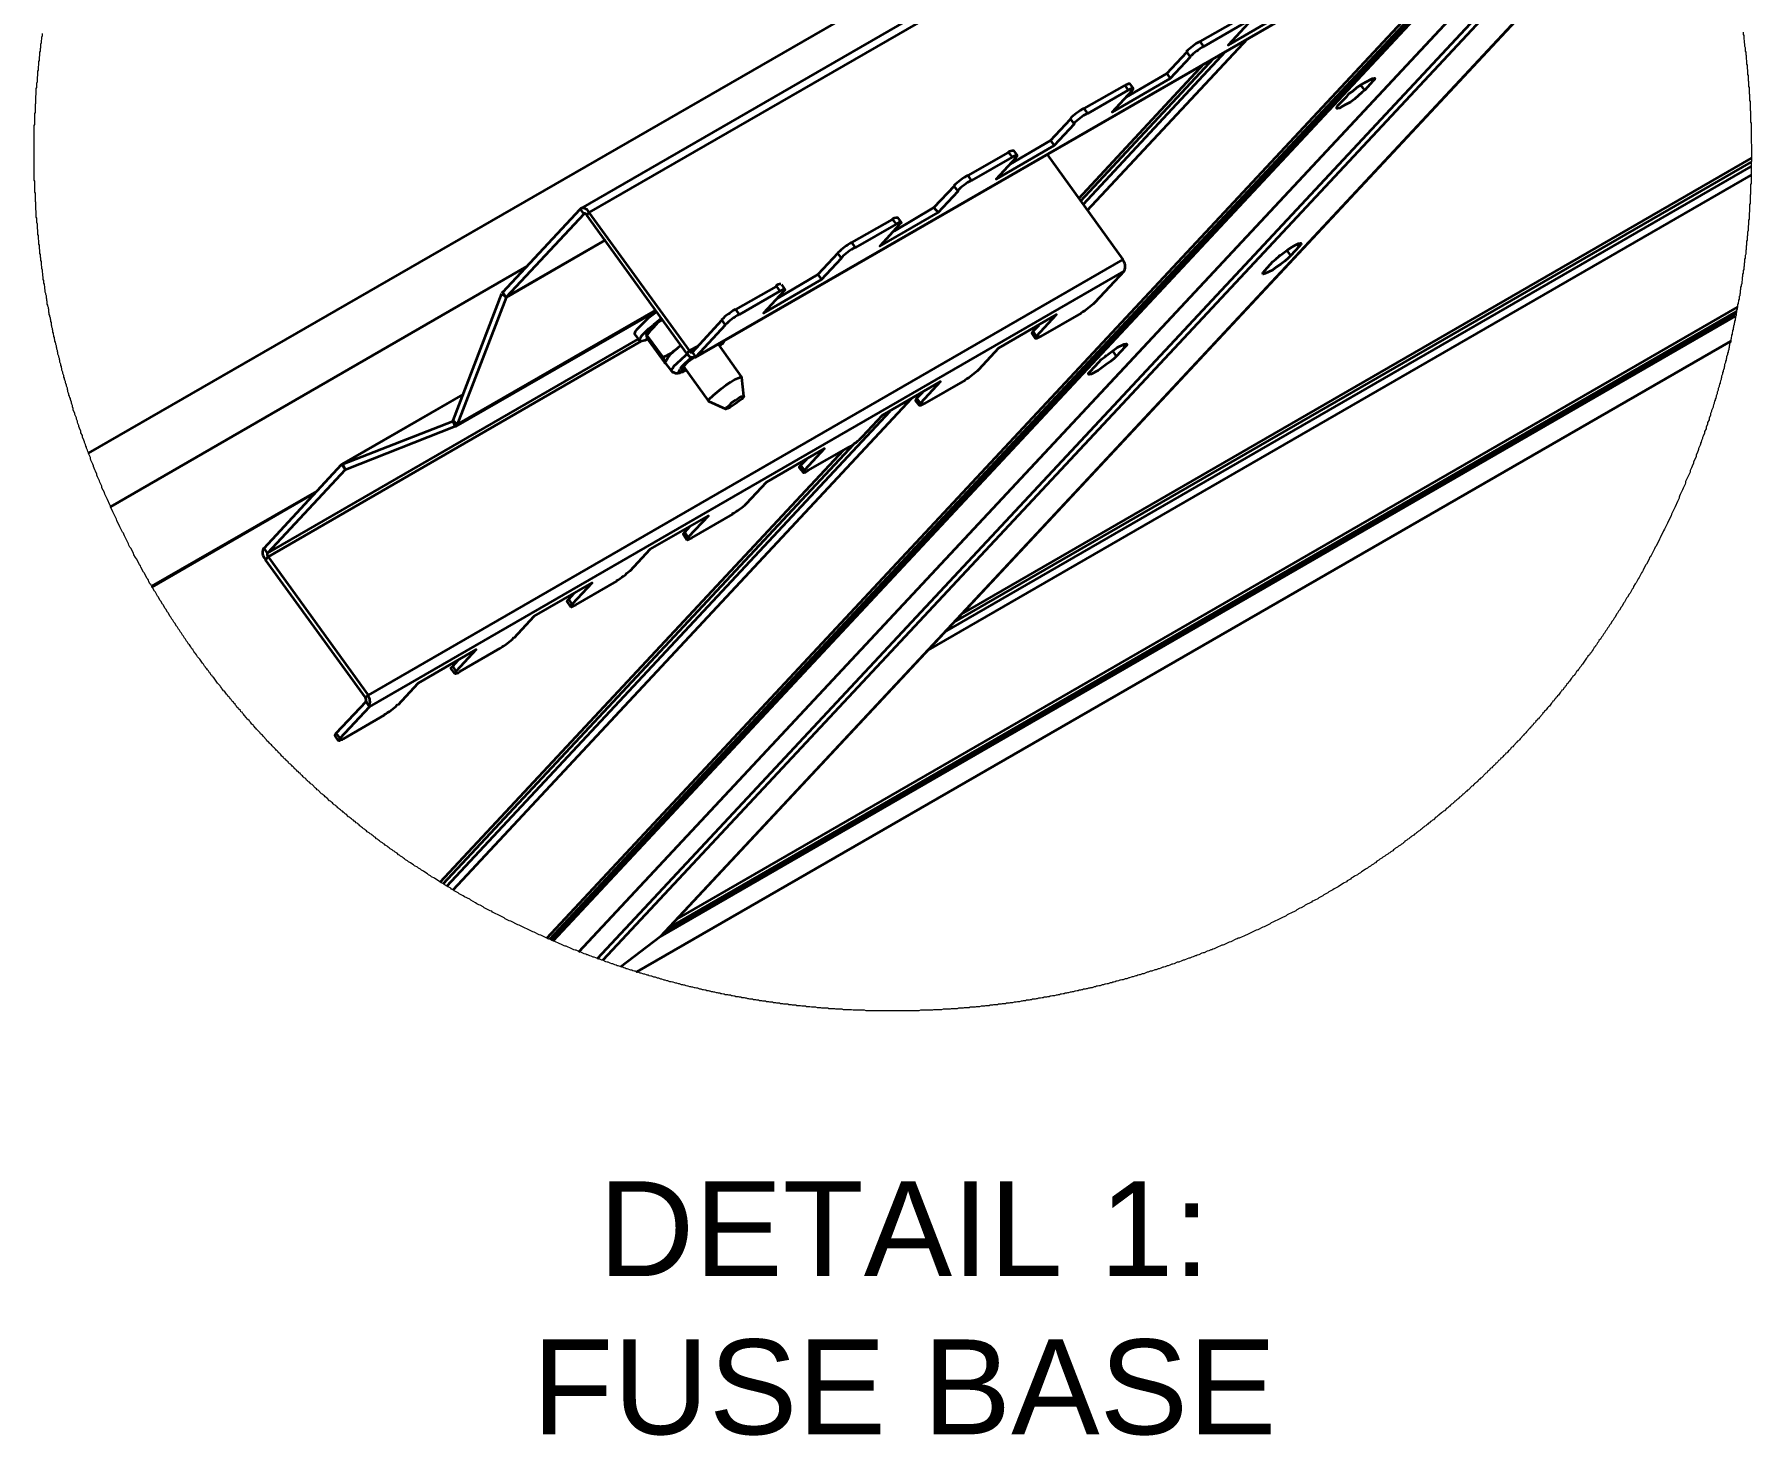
# Model space of a CAD drawing. Header units: feet. Extents: x -327 to 55127, y -2634 to 4121.
# Drawn here: x -273.54 to -255.45, y 39.71 to 54.48 of the extents above; entities that cross this region are included whole.
import ezdxf

# ---------------------------------------------------------------- set-up
doc = ezdxf.new("R2010")
doc.units = ezdxf.units.FT
doc.header["$MEASUREMENT"] = 0
doc.layers.add('PDF_0', color=7, linetype='Continuous')
doc.layers.add('XREF', color=7, linetype='Continuous')
doc.styles.add('NEI-A', font='arial.ttf')

msp = doc.modelspace()

# ---------------------------------------------------------------- linework, layer by layer
at = {"layer": 'PDF_0', "lineweight": 35}
for points in [[(-267.781, 52.646), (-259.832, 57.237), (-259.827, 57.237), (-259.816, 57.242), (-259.806, 57.242), (-259.795, 57.237), (-259.779, 57.231), (-259.769, 57.221), (-259.753, 57.21), (-259.742, 57.194)], [(-266.642, 51.149), (-267.696, 52.603), (-259.742, 57.194), (-258.767, 55.845)], [(-256.1, 56.594), (-266.942, 44.976), (-266.948, 44.971), (-267.364, 44.655)], [(-258.293, 56.03), (-258.293, 56.024), (-258.309, 56.008), (-258.62, 55.671), (-258.63, 55.666), (-266.579, 51.075), (-266.574, 51.085), (-266.61, 51.133), (-266.299, 51.47), (-266.263, 51.418), (-266.574, 51.085), (-258.62, 55.671)], [(-268.144, 44.955), (-258.003, 55.829)], [(-257.798, 55.539), (-267.807, 44.813)], [(-260.744, 54.617), (-260.765, 54.617), (-260.776, 54.606), (-260.797, 54.601), (-261.224, 54.353), (-261.26, 54.406), (-260.834, 54.649), (-260.797, 54.601)], [(-262.494, 52.688), (-260.992, 54.306)], [(-261.614, 54.069), (-261.403, 54.295), (-261.366, 54.243), (-261.577, 54.016), (-262.188, 53.663), (-261.977, 53.89), (-261.972, 53.9), (-261.967, 53.905), (-261.967, 53.916), (-261.977, 53.911), (-261.988, 53.911), (-262.004, 53.9), (-262.019, 53.895), (-262.446, 53.647), (-262.483, 53.7), (-262.056, 53.942), (-262.019, 53.895)], [(-262.541, 52.751), (-261.218, 54.174)], [(-262.056, 53.942), (-262.041, 53.953), (-262.025, 53.958), (-262.014, 53.963), (-262.004, 53.963), (-261.967, 53.911)], [(-262.041, 53.821), (-261.614, 54.069), (-261.577, 54.016)], [(-262.836, 53.362), (-262.626, 53.589), (-262.589, 53.536), (-262.8, 53.31), (-263.411, 52.957), (-263.2, 53.183), (-263.195, 53.194), (-263.19, 53.199), (-263.19, 53.21), (-263.2, 53.204), (-263.211, 53.204), (-263.227, 53.194), (-263.242, 53.189), (-263.669, 52.941), (-263.706, 52.993), (-263.279, 53.236), (-263.242, 53.189)], [(-262.873, 53.215), (-262.077, 52.108), (-270.026, 47.517), (-270.052, 47.491), (-271.107, 48.945), (-271.08, 48.977), (-270.026, 47.517)], [(-263.263, 53.115), (-262.836, 53.362), (-262.8, 53.31)], [(-263.954, 48.181), (-255.457, 53.088)], [(-263.775, 48.371), (-255.452, 53.178)], [(-266.668, 51.117), (-267.723, 52.577), (-267.696, 52.603), (-267.717, 52.635), (-267.733, 52.64), (-267.744, 52.651), (-267.781, 52.651), (-267.791, 52.64), (-267.754, 52.588), (-268.571, 51.713), (-268.608, 51.765), (-267.791, 52.64)], [(-264.486, 52.408), (-264.065, 52.656), (-264.022, 52.603)], [(-267.723, 52.577), (-267.723, 52.582), (-267.728, 52.588), (-267.733, 52.588), (-267.738, 52.593), (-267.749, 52.593), (-267.754, 52.588)], [(-264.412, 52.498), (-264.418, 52.503), (-264.423, 52.498), (-264.434, 52.498), (-264.449, 52.487), (-264.465, 52.482), (-264.892, 52.234), (-264.929, 52.287), (-264.502, 52.53), (-264.465, 52.482)], [(-265.672, 51.844), (-265.635, 51.792), (-265.635, 51.786), (-265.651, 51.771), (-265.862, 51.544), (-265.251, 51.897), (-265.04, 52.124), (-265.077, 52.177), (-265.287, 51.95)], [(-260.417, 52.155), (-260.433, 52.145)], [(-265.709, 51.702), (-265.287, 51.95), (-265.251, 51.897)], [(-265.635, 51.792), (-265.641, 51.797), (-265.646, 51.792), (-265.656, 51.792), (-265.672, 51.781), (-265.688, 51.776), (-266.115, 51.528), (-266.152, 51.581), (-265.725, 51.823), (-265.688, 51.776)], [(-267.164, 51.254), (-267.217, 51.323), (-267.217, 51.328), (-267.211, 51.349), (-267.19, 51.375), (-267.069, 51.497), (-266.985, 51.56)], [(-266.774, 45.156), (-255.6, 51.607)], [(-267.08, 51.27), (-267.111, 51.254), (-267.143, 51.249), (-267.159, 51.249), (-267.169, 51.259), (-267.159, 51.28), (-267.143, 51.307), (-267.069, 51.381), (-267.016, 51.423), (-266.958, 51.475), (-266.937, 51.491)], [(-266.927, 51.475), (-266.969, 51.449), (-266.937, 51.475), (-266.927, 51.481)], [(-266.942, 44.976), (-266.948, 44.971), (-255.621, 51.512)], [(-262.984, 51.302), (-263.021, 51.354), (-262.958, 51.418)], [(-266.726, 51.201), (-266.737, 51.196), (-266.769, 51.17), (-266.732, 51.207)], [(-266.257, 50.532), (-266.257, 50.537), (-266.247, 50.553), (-266.22, 50.574), (-266.194, 50.601), (-266.157, 50.627), (-266.126, 50.648), (-266.094, 50.664), (-266.078, 50.669), (-266.068, 50.669), (-266.089, 50.864), (-266.089, 50.869), (-266.336, 51.217)], [(-266.31, 51.233), (-266.315, 51.222), (-266.331, 51.201)], [(-266.273, 51.254), (-266.294, 51.222), (-266.31, 51.207), (-266.326, 51.196)], [(-266.674, 50.943), (-266.695, 50.933), (-266.711, 50.922), (-266.732, 50.917), (-266.742, 50.911), (-266.753, 50.911), (-266.763, 50.906), (-266.784, 50.906), (-266.805, 50.917), (-266.816, 50.917), (-266.821, 50.922), (-266.821, 50.927), (-266.827, 50.933), (-266.895, 51.022), (-266.895, 51.027), (-266.895, 51.017), (-266.89, 51.017)], [(-266.679, 50.948), (-266.705, 50.943), (-266.721, 50.943), (-266.721, 50.954), (-266.711, 50.975), (-266.653, 51.033), (-266.605, 51.07), (-266.6, 51.075)], [(-266.579, 51.075), (-266.616, 51.075), (-266.632, 51.08), (-266.668, 51.117), (-266.642, 51.149), (-266.632, 51.138), (-266.632, 51.133), (-266.61, 51.133)], [(-262.251, 51.096), (-262.267, 51.085)], [(-266.436, 50.616), (-266.7, 50.98)], [(-266.068, 50.669), (-266.073, 50.658), (-266.089, 50.637), (-266.12, 50.616), (-266.152, 50.59), (-266.215, 50.548), (-266.241, 50.537), (-266.257, 50.532), (-266.436, 50.611), (-266.442, 50.616), (-266.436, 50.632), (-266.389, 50.68), (-266.347, 50.716), (-266.305, 50.748), (-266.257, 50.785), (-266.21, 50.817), (-266.168, 50.843), (-266.131, 50.859), (-266.104, 50.869), (-266.089, 50.869)], [(-264.207, 50.595), (-264.244, 50.648), (-264.181, 50.711)], [(-269.198, 45.504), (-264.528, 50.511)], [(-269.267, 45.546), (-265.019, 50.1)], [(-265.43, 49.889), (-265.467, 49.942), (-265.403, 50.005)], [(-270.579, 49.652), (-272.303, 48.656)], [(-267.264, 48.829), (-267.053, 49.056), (-266.442, 49.409), (-266.653, 49.183), (-266.663, 49.172), (-266.668, 49.162), (-266.663, 49.156), (-266.658, 49.156), (-266.647, 49.162), (-266.632, 49.167), (-266.616, 49.177), (-266.183, 49.425)], [(-266.668, 49.156), (-266.705, 49.209), (-266.705, 49.214), (-266.7, 49.225), (-266.689, 49.235)], [(-266.653, 49.183), (-266.689, 49.235), (-266.632, 49.299)], [(-268.487, 48.123), (-268.276, 48.35), (-267.665, 48.703), (-267.875, 48.476), (-267.886, 48.466), (-267.891, 48.455), (-267.886, 48.45), (-267.881, 48.45), (-267.87, 48.455), (-267.854, 48.461), (-267.839, 48.471), (-267.406, 48.719)], [(-267.891, 48.45), (-267.928, 48.503), (-267.928, 48.508), (-267.923, 48.519), (-267.912, 48.529)], [(-267.875, 48.476), (-267.912, 48.529), (-267.854, 48.592)], [(-269.71, 47.417), (-269.499, 47.644), (-268.887, 47.997), (-269.098, 47.77), (-269.114, 47.754), (-269.114, 47.749), (-269.109, 47.744), (-269.104, 47.744), (-269.093, 47.749), (-269.077, 47.754), (-269.061, 47.765), (-268.634, 48.013)], [(-269.114, 47.744), (-269.151, 47.796), (-269.151, 47.802), (-269.146, 47.812), (-269.135, 47.823)], [(-269.098, 47.77), (-269.135, 47.823), (-269.077, 47.886)], [(-269.857, 47.306), (-270.284, 47.058), (-270.3, 47.048), (-270.316, 47.043), (-270.326, 47.037), (-270.332, 47.037), (-270.337, 47.043), (-270.337, 47.048), (-270.321, 47.064), (-270.01, 47.396)], [(-270.337, 47.037), (-270.374, 47.09), (-270.374, 47.095), (-270.363, 47.116)]]:
    msp.add_lwpolyline(points, dxfattribs=at)
at = {"layer": 'PDF_0', "color": 8, "lineweight": 35, "true_color": 0x7f7f7f}
for points in [[(-256.243, 56.926), (-267.612, 44.739)], [(-256.216, 56.873), (-267.554, 44.723)], [(-256.1, 56.599), (-266.948, 44.971)], [(-268.113, 44.945), (-257.987, 55.798)], [(-268.102, 44.94), (-257.977, 55.787)], [(-268.076, 44.929), (-257.961, 55.766)], [(-267.807, 44.813), (-257.798, 55.539)], [(-272.972, 50.068), (-264.565, 54.917)], [(-262.452, 52.625), (-260.76, 54.438)], [(-262.52, 52.725), (-261.118, 54.232)], [(-259.526, 53.895), (-259.569, 53.948)], [(-259.442, 53.99), (-259.458, 54.011)], [(-263.854, 48.287), (-255.457, 53.136)], [(-264.128, 47.991), (-255.457, 52.999)], [(-267.754, 52.588), (-267.749, 52.593)], [(-268.571, 51.713), (-267.528, 52.314), (-268.571, 51.707)], [(-260.306, 52.15), (-260.349, 52.208)], [(-260.217, 52.245), (-260.238, 52.271)], [(-272.74, 49.504), (-268.35, 52.039)], [(-269.088, 50.369), (-266.995, 51.576)], [(-266.858, 45.066), (-255.61, 51.56)], [(-266.885, 45.034), (-255.615, 51.544)], [(-271.085, 49.014), (-267.18, 51.27)], [(-271.08, 48.977), (-267.148, 51.249)], [(-266.642, 51.149), (-266.547, 51.201)], [(-262.056, 51.186), (-262.072, 51.212)], [(-266.827, 50.933), (-266.832, 50.938), (-266.821, 50.959), (-266.805, 50.985), (-266.769, 51.017), (-266.726, 51.059), (-266.679, 51.101), (-266.663, 51.112)], [(-262.141, 51.091), (-262.183, 51.149)], [(-266.674, 50.943), (-266.689, 50.938), (-266.721, 50.922), (-266.742, 50.917), (-266.753, 50.922), (-266.747, 50.938), (-266.737, 50.954)], [(-270.295, 49.952), (-269.025, 50.685)], [(-269.13, 45.467), (-264.297, 50.648)], [(-269.235, 45.53), (-264.908, 50.163)], [(-270.268, 49.894), (-270.263, 49.894)], [(-272.303, 48.666), (-270.564, 49.668)]]:
    msp.add_lwpolyline(points, dxfattribs=at)
at = {"layer": 'PDF_0', "lineweight": 35}
for points in [[(-260.835, 54.655, -0.19565), (-260.781, 54.67), (-260.744, 54.617), (-260.744, 54.612), (-260.749, 54.606), (-260.754, 54.596), (-260.965, 54.369), (-260.354, 54.722), (-260.143, 54.949), (-260.18, 55.002), (-260.391, 54.775)], [(-263.281, 53.242, -0.195178), (-263.227, 53.257), (-263.19, 53.204)], [(-264.506, 52.532, -0.198215), (-264.449, 52.551), (-264.412, 52.498), (-264.412, 52.493), (-264.428, 52.477), (-264.634, 52.25), (-264.022, 52.603), (-263.812, 52.83), (-263.854, 52.883), (-264.065, 52.656)], [(-270.321, 47.064), (-270.363, 47.116), (-270.047, 47.449), (-270.01, 47.396), (-262.062, 51.987), (-262.372, 51.656, -0.062254), (-262.515, 51.544), (-262.942, 51.296), (-262.984, 51.275), (-262.995, 51.275), (-263.032, 51.328), (-263.032, 51.333), (-263.021, 51.354)], [(-266.99, 51.565), (-269.104, 50.348, 0.216566), (-269.09, 50.371)], [(-266.895, 51.017), (-266.9, 51.017), (-266.9, 51.022), (-267.069, 51.254), (-267.085, 51.275), (-267.09, 51.307), (-267.09, 51.312), (-267.095, 51.312), (-267.095, 51.317, -0.077646), (-266.969, 51.449), (-267, 51.418), (-267.016, 51.396), (-267.048, 51.365), (-267.064, 51.344), (-267.09, 51.307), (-266.921, 51.08), (-266.879, 51.096), (-266.863, 51.107), (-266.821, 51.128), (-266.805, 51.143), (-266.769, 51.17, 0.145496), (-266.895, 51.027), (-266.906, 51.054), (-266.921, 51.08)], [(-262.995, 51.275), (-262.995, 51.28), (-262.984, 51.302), (-262.773, 51.528), (-263.385, 51.175), (-263.595, 50.948, -0.062351), (-263.738, 50.838), (-264.165, 50.59), (-264.207, 50.569), (-264.217, 50.569), (-264.26, 50.622), (-264.254, 50.627), (-264.254, 50.637), (-264.244, 50.648)], [(-270.307, 49.947, -0.109391), (-270.3, 49.952), (-269.025, 50.685)], [(-265.44, 49.863), (-265.435, 49.863), (-265.419, 49.868), (-265.409, 49.873), (-265.393, 49.884), (-264.961, 50.131, 0.062567), (-264.818, 50.242), (-264.607, 50.469), (-263.996, 50.822), (-264.207, 50.595), (-264.217, 50.574), (-264.217, 50.569)], [(-266.19, 49.428, 0.062206), (-266.041, 49.536), (-265.83, 49.762), (-265.219, 50.116), (-265.43, 49.889), (-265.44, 49.878), (-265.44, 49.868), (-265.446, 49.868), (-265.44, 49.863), (-265.482, 49.915), (-265.482, 49.921), (-265.477, 49.931), (-265.467, 49.942)]]:
    msp.add_lwpolyline(points, format="xyb", dxfattribs=at)
at = {"layer": 'PDF_0', "lineweight": 18}
msp.add_lwpolyline([(-255.542, 54.506), (-255.542, 54.48), (-255.536, 54.469), (-255.536, 54.432), (-255.531, 54.417), (-255.531, 54.396), (-255.526, 54.38), (-255.526, 54.359), (-255.52, 54.343), (-255.52, 54.306), (-255.515, 54.295), (-255.515, 54.269), (-255.51, 54.259), (-255.51, 54.222), (-255.505, 54.206), (-255.505, 54.169), (-255.499, 54.158), (-255.499, 54.121), (-255.494, 54.106), (-255.494, 54.058), (-255.489, 54.048), (-255.489, 53.995), (-255.484, 53.984), (-255.484, 53.932), (-255.478, 53.921), (-255.478, 53.858), (-255.473, 53.847), (-255.473, 53.784), (-255.468, 53.774), (-255.468, 53.684), (-255.463, 53.673), (-255.463, 53.557), (-255.457, 53.547), (-255.457, 53.336), (-255.452, 53.32), (-255.452, 53.146), (-255.457, 53.136), (-255.457, 52.909), (-255.463, 52.899), (-255.463, 52.798), (-255.468, 52.788), (-255.468, 52.698), (-255.473, 52.688), (-255.473, 52.614), (-255.478, 52.598), (-255.478, 52.535), (-255.484, 52.524), (-255.484, 52.477), (-255.489, 52.461), (-255.489, 52.414), (-255.494, 52.398), (-255.494, 52.361), (-255.499, 52.35), (-255.499, 52.314), (-255.505, 52.303), (-255.505, 52.261), (-255.51, 52.25), (-255.51, 52.213), (-255.515, 52.203), (-255.515, 52.166), (-255.52, 52.15), (-255.52, 52.124), (-255.526, 52.113), (-255.526, 52.076), (-255.531, 52.066), (-255.531, 52.039), (-255.536, 52.029), (-255.536, 52.003), (-255.542, 51.992), (-255.542, 51.966), (-255.547, 51.955), (-255.547, 51.929), (-255.552, 51.918), (-255.552, 51.892), (-255.557, 51.876), (-255.557, 51.855), (-255.563, 51.839), (-255.563, 51.829), (-255.568, 51.818), (-255.568, 51.792), (-255.573, 51.781), (-255.573, 51.755), (-255.578, 51.744), (-255.578, 51.728), (-255.584, 51.718), (-255.584, 51.692), (-255.589, 51.681), (-255.589, 51.671), (-255.594, 51.655), (-255.594, 51.644), (-255.6, 51.634), (-255.6, 51.607), (-255.605, 51.597), (-255.605, 51.586), (-255.61, 51.576), (-255.61, 51.555), (-255.615, 51.544), (-255.615, 51.523), (-255.621, 51.512), (-255.621, 51.497), (-255.626, 51.481), (-255.626, 51.47), (-255.631, 51.46), (-255.631, 51.444), (-255.636, 51.433), (-255.636, 51.423), (-255.642, 51.407), (-255.642, 51.396), (-255.647, 51.386), (-255.647, 51.37), (-255.652, 51.36), (-255.652, 51.349), (-255.658, 51.338), (-255.658, 51.323), (-255.663, 51.312), (-255.663, 51.302), (-255.668, 51.286), (-255.668, 51.275), (-255.673, 51.265), (-255.673, 51.244), (-255.679, 51.233), (-255.684, 51.217), (-255.684, 51.207), (-255.689, 51.196), (-255.689, 51.18), (-255.694, 51.17), (-255.694, 51.159), (-255.7, 51.143), (-255.7, 51.133), (-255.705, 51.122), (-255.705, 51.107), (-255.716, 51.085), (-255.716, 51.07), (-255.721, 51.059), (-255.721, 51.049), (-255.726, 51.038), (-255.726, 51.022), (-255.737, 51.001), (-255.737, 50.985), (-255.742, 50.975), (-255.742, 50.964), (-255.747, 50.948), (-255.752, 50.938), (-255.752, 50.927), (-255.758, 50.917), (-255.758, 50.901), (-255.768, 50.88), (-255.768, 50.864), (-255.773, 50.854), (-255.773, 50.843), (-255.779, 50.832), (-255.784, 50.817), (-255.784, 50.806), (-255.789, 50.796), (-255.795, 50.78), (-255.795, 50.769), (-255.805, 50.748), (-255.805, 50.732), (-255.816, 50.711), (-255.816, 50.695), (-255.826, 50.674), (-255.826, 50.664), (-255.831, 50.648), (-255.837, 50.637), (-255.837, 50.627), (-255.842, 50.616), (-255.847, 50.601), (-255.847, 50.59), (-255.853, 50.579), (-255.858, 50.564), (-255.858, 50.553), (-255.868, 50.532), (-255.874, 50.516), (-255.874, 50.506), (-255.884, 50.485), (-255.884, 50.469), (-255.9, 50.437), (-255.9, 50.421), (-255.916, 50.39), (-255.916, 50.374), (-255.932, 50.342), (-255.932, 50.326), (-255.947, 50.295), (-255.947, 50.279), (-255.963, 50.247), (-255.969, 50.232), (-255.969, 50.221), (-255.979, 50.2), (-255.984, 50.184), (-255.99, 50.174), (-255.99, 50.163), (-255.995, 50.152), (-256, 50.137), (-256.011, 50.116), (-256.011, 50.105), (-256.016, 50.095), (-256.021, 50.079), (-256.037, 50.047), (-256.037, 50.031), (-256.058, 49.989), (-256.063, 49.973), (-256.063, 49.963), (-256.079, 49.931), (-256.084, 49.915), (-256.1, 49.884), (-256.1, 49.868), (-256.121, 49.826), (-256.127, 49.81), (-256.148, 49.768), (-256.148, 49.757), (-256.153, 49.741), (-256.174, 49.699), (-256.179, 49.683), (-256.206, 49.631), (-256.211, 49.615), (-256.216, 49.604), (-256.216, 49.594), (-256.227, 49.573), (-256.232, 49.557), (-256.258, 49.504), (-256.264, 49.488), (-256.295, 49.425), (-256.301, 49.409), (-256.332, 49.346), (-256.337, 49.33), (-256.369, 49.267), (-256.38, 49.251), (-256.417, 49.177), (-256.422, 49.162), (-256.459, 49.088), (-256.469, 49.077), (-256.475, 49.061), (-256.511, 48.988), (-256.522, 48.977), (-256.527, 48.967), (-256.532, 48.951), (-256.559, 48.898), (-256.569, 48.887), (-256.596, 48.835), (-256.601, 48.819), (-256.612, 48.808), (-256.638, 48.756), (-256.648, 48.745), (-256.67, 48.703), (-256.68, 48.692), (-256.696, 48.661), (-256.701, 48.645), (-256.712, 48.634), (-256.733, 48.592), (-256.743, 48.582), (-256.759, 48.55), (-256.77, 48.54), (-256.791, 48.497), (-256.801, 48.487), (-256.817, 48.455), (-256.828, 48.445), (-256.843, 48.413), (-256.854, 48.403), (-256.865, 48.381), (-256.875, 48.371), (-256.891, 48.339), (-256.901, 48.329), (-256.912, 48.308), (-256.923, 48.297), (-256.938, 48.266), (-256.949, 48.255), (-256.959, 48.234), (-256.97, 48.223), (-256.981, 48.202), (-256.991, 48.192), (-257.002, 48.171), (-257.012, 48.16), (-257.023, 48.139), (-257.033, 48.128), (-257.044, 48.107), (-257.06, 48.092), (-257.065, 48.081), (-257.075, 48.07), (-257.086, 48.049), (-257.096, 48.039), (-257.102, 48.028), (-257.112, 48.018), (-257.123, 47.997), (-257.133, 47.986), (-257.144, 47.965), (-257.154, 47.955), (-257.16, 47.944), (-257.176, 47.928), (-257.181, 47.918), (-257.191, 47.907), (-257.197, 47.897), (-257.207, 47.886), (-257.218, 47.865), (-257.228, 47.854), (-257.234, 47.844), (-257.244, 47.833), (-257.249, 47.823), (-257.265, 47.807), (-257.27, 47.796), (-257.281, 47.786), (-257.286, 47.775), (-257.297, 47.765), (-257.307, 47.744), (-257.318, 47.733), (-257.323, 47.723), (-257.334, 47.717), (-257.339, 47.707), (-257.349, 47.696), (-257.355, 47.686), (-257.365, 47.675), (-257.371, 47.665), (-257.381, 47.654), (-257.386, 47.644), (-257.402, 47.628), (-257.407, 47.617), (-257.418, 47.607), (-257.423, 47.596), (-257.434, 47.586), (-257.439, 47.575), (-257.45, 47.57), (-257.455, 47.559), (-257.465, 47.549), (-257.471, 47.538), (-257.481, 47.528), (-257.487, 47.517), (-257.497, 47.512), (-257.502, 47.501), (-257.513, 47.491), (-257.518, 47.48), (-257.529, 47.47), (-257.534, 47.459), (-257.545, 47.454), (-257.55, 47.443), (-257.56, 47.433), (-257.566, 47.422), (-257.576, 47.412), (-257.581, 47.401), (-257.592, 47.396), (-257.602, 47.385), (-257.608, 47.375), (-257.618, 47.364), (-257.624, 47.354), (-257.634, 47.348), (-257.639, 47.338), (-257.65, 47.327), (-257.655, 47.317), (-257.692, 47.28), (-257.697, 47.269), (-257.708, 47.264), (-257.713, 47.254), (-257.724, 47.243), (-257.729, 47.232), (-257.74, 47.222), (-257.75, 47.217), (-257.755, 47.206), (-257.766, 47.196), (-257.771, 47.185), (-257.782, 47.18), (-257.787, 47.169), (-257.824, 47.132), (-257.829, 47.122), (-257.84, 47.111), (-257.85, 47.106), (-257.855, 47.095), (-257.892, 47.058), (-257.898, 47.048), (-257.908, 47.037), (-257.919, 47.032), (-257.924, 47.022), (-257.961, 46.985), (-257.966, 46.974), (-257.977, 46.969), (-257.987, 46.958), (-257.993, 46.948), (-258.003, 46.937), (-258.014, 46.932), (-258.019, 46.921), (-258.029, 46.911), (-258.04, 46.906), (-258.045, 46.895), (-258.056, 46.885), (-258.066, 46.879), (-258.072, 46.869), (-258.082, 46.858), (-258.093, 46.853), (-258.098, 46.842), (-258.108, 46.832), (-258.119, 46.827), (-258.124, 46.816), (-258.135, 46.805), (-258.145, 46.8), (-258.151, 46.79), (-258.161, 46.779), (-258.172, 46.774), (-258.182, 46.763), (-258.188, 46.753), (-258.198, 46.747), (-258.209, 46.737), (-258.214, 46.726), (-258.224, 46.721), (-258.235, 46.711), (-258.24, 46.7), (-258.251, 46.695), (-258.298, 46.647), (-258.309, 46.642), (-258.314, 46.632), (-258.325, 46.626), (-258.335, 46.616), (-258.34, 46.605), (-258.351, 46.6), (-258.361, 46.589), (-258.372, 46.584), (-258.377, 46.574), (-258.388, 46.563), (-258.398, 46.558), (-258.435, 46.521), (-258.446, 46.516), (-258.451, 46.505), (-258.462, 46.5), (-258.483, 46.479), (-258.493, 46.473), (-258.499, 46.463), (-258.509, 46.458), (-258.52, 46.447), (-258.53, 46.442), (-258.535, 46.431), (-258.546, 46.421), (-258.557, 46.415), (-258.567, 46.405), (-258.578, 46.4), (-258.583, 46.389), (-258.593, 46.384), (-258.604, 46.373), (-258.614, 46.368), (-258.625, 46.357), (-258.63, 46.347), (-258.641, 46.342), (-258.651, 46.331), (-258.662, 46.326), (-258.688, 46.299), (-258.699, 46.294), (-258.709, 46.284), (-258.72, 46.278), (-258.746, 46.252), (-258.757, 46.247), (-258.767, 46.236), (-258.778, 46.231), (-258.804, 46.205), (-258.815, 46.199), (-258.825, 46.189), (-258.836, 46.184), (-258.846, 46.173), (-258.857, 46.168), (-258.862, 46.157), (-258.873, 46.152), (-258.883, 46.141), (-258.894, 46.136), (-258.904, 46.126), (-258.915, 46.12), (-258.931, 46.104), (-258.941, 46.099), (-258.952, 46.089), (-258.962, 46.083), (-258.973, 46.073), (-258.983, 46.068), (-258.994, 46.057), (-259.005, 46.052), (-259.01, 46.041), (-259.031, 46.031), (-259.041, 46.02), (-259.052, 46.015), (-259.063, 46.004), (-259.073, 45.999), (-259.084, 45.988), (-259.105, 45.978), (-259.11, 45.967), (-259.121, 45.962), (-259.131, 45.952), (-259.142, 45.946), (-259.152, 45.936), (-259.173, 45.925), (-259.184, 45.915), (-259.205, 45.904), (-259.215, 45.894), (-259.226, 45.888), (-259.231, 45.878), (-259.252, 45.867), (-259.263, 45.857), (-259.273, 45.851), (-259.284, 45.841), (-259.305, 45.83), (-259.316, 45.82), (-259.337, 45.809), (-259.347, 45.799), (-259.368, 45.788), (-259.379, 45.778), (-259.4, 45.767), (-259.416, 45.751), (-259.426, 45.746), (-259.437, 45.735), (-259.458, 45.725), (-259.468, 45.714), (-259.489, 45.704), (-259.5, 45.693), (-259.521, 45.683), (-259.532, 45.672), (-259.563, 45.656), (-259.574, 45.646), (-259.595, 45.635), (-259.605, 45.625), (-259.637, 45.609), (-259.648, 45.598), (-259.669, 45.588), (-259.679, 45.577), (-259.711, 45.562), (-259.721, 45.551), (-259.753, 45.535), (-259.764, 45.525), (-259.795, 45.509), (-259.806, 45.498), (-259.848, 45.477), (-259.864, 45.467), (-259.906, 45.446), (-259.916, 45.435), (-259.959, 45.414), (-259.969, 45.403), (-260.011, 45.382), (-260.022, 45.372), (-260.053, 45.356), (-260.069, 45.351), (-260.08, 45.345), (-260.09, 45.335), (-260.154, 45.303), (-260.164, 45.293), (-260.196, 45.277), (-260.212, 45.272), (-260.243, 45.256), (-260.254, 45.245), (-260.306, 45.219), (-260.322, 45.214), (-260.343, 45.203), (-260.354, 45.193), (-260.407, 45.166), (-260.422, 45.161), (-260.496, 45.124), (-260.512, 45.119), (-260.523, 45.108), (-260.586, 45.077), (-260.602, 45.071), (-260.654, 45.045), (-260.67, 45.04), (-260.733, 45.008), (-260.749, 45.003), (-260.802, 44.976), (-260.818, 44.971), (-260.849, 44.955), (-260.86, 44.955), (-260.87, 44.95), (-260.886, 44.945), (-260.939, 44.918), (-260.955, 44.913), (-260.997, 44.892), (-261.013, 44.887), (-261.023, 44.882), (-261.034, 44.882), (-261.055, 44.871), (-261.071, 44.866), (-261.113, 44.845), (-261.129, 44.839), (-261.139, 44.834), (-261.15, 44.834), (-261.171, 44.824), (-261.187, 44.818), (-261.218, 44.803), (-261.229, 44.803), (-261.245, 44.797), (-261.276, 44.781), (-261.292, 44.776), (-261.303, 44.771), (-261.313, 44.771), (-261.334, 44.76), (-261.35, 44.755), (-261.371, 44.745), (-261.382, 44.745), (-261.398, 44.739), (-261.429, 44.723), (-261.44, 44.723), (-261.456, 44.718), (-261.487, 44.702), (-261.503, 44.702), (-261.535, 44.687), (-261.55, 44.681), (-261.561, 44.681), (-261.582, 44.671), (-261.598, 44.665), (-261.608, 44.665), (-261.629, 44.655), (-261.645, 44.65), (-261.656, 44.65), (-261.677, 44.639), (-261.693, 44.634), (-261.703, 44.634), (-261.724, 44.623), (-261.74, 44.623), (-261.772, 44.608), (-261.788, 44.608), (-261.809, 44.597), (-261.819, 44.597), (-261.835, 44.592), (-261.856, 44.581), (-261.872, 44.581), (-261.893, 44.571), (-261.904, 44.571), (-261.919, 44.565), (-261.93, 44.56), (-261.94, 44.56), (-261.951, 44.555), (-261.967, 44.55), (-261.977, 44.55), (-261.988, 44.544), (-262.004, 44.539), (-262.014, 44.539), (-262.035, 44.528), (-262.051, 44.528), (-262.072, 44.518), (-262.088, 44.518), (-262.099, 44.513), (-262.109, 44.513), (-262.12, 44.507), (-262.135, 44.502), (-262.146, 44.502), (-262.157, 44.497), (-262.172, 44.492), (-262.183, 44.492), (-262.193, 44.486), (-262.209, 44.486), (-262.23, 44.476), (-262.241, 44.476), (-262.257, 44.47), (-262.267, 44.47), (-262.278, 44.465), (-262.294, 44.465), (-262.315, 44.455), (-262.33, 44.455), (-262.341, 44.449), (-262.352, 44.449), (-262.362, 44.444), (-262.378, 44.444), (-262.399, 44.434), (-262.415, 44.434), (-262.425, 44.428), (-262.436, 44.428), (-262.452, 44.423), (-262.462, 44.423), (-262.473, 44.418), (-262.489, 44.418), (-262.499, 44.412), (-262.51, 44.412), (-262.52, 44.407), (-262.536, 44.407), (-262.547, 44.402), (-262.557, 44.402), (-262.573, 44.397), (-262.583, 44.397), (-262.594, 44.391), (-262.61, 44.391), (-262.62, 44.386), (-262.631, 44.386), (-262.647, 44.381), (-262.657, 44.381), (-262.668, 44.376), (-262.684, 44.376), (-262.694, 44.37), (-262.705, 44.37), (-262.721, 44.365), (-262.731, 44.365), (-262.742, 44.36), (-262.757, 44.36), (-262.768, 44.355), (-262.778, 44.355), (-262.794, 44.349), (-262.815, 44.349), (-262.831, 44.344), (-262.842, 44.344), (-262.852, 44.339), (-262.868, 44.339), (-262.879, 44.333), (-262.905, 44.333), (-262.916, 44.328), (-262.926, 44.328), (-262.942, 44.323), (-262.963, 44.323), (-262.979, 44.318), (-262.989, 44.318), (-263, 44.312), (-263.026, 44.312), (-263.037, 44.307), (-263.053, 44.307), (-263.063, 44.302), (-263.089, 44.302), (-263.1, 44.297), (-263.126, 44.297), (-263.137, 44.291), (-263.147, 44.291), (-263.163, 44.286), (-263.184, 44.286), (-263.2, 44.281), (-263.221, 44.281), (-263.237, 44.275), (-263.263, 44.275), (-263.274, 44.27), (-263.3, 44.27), (-263.311, 44.265), (-263.348, 44.265), (-263.358, 44.26), (-263.385, 44.26), (-263.395, 44.254), (-263.437, 44.254), (-263.448, 44.249), (-263.474, 44.249), (-263.485, 44.244), (-263.522, 44.244), (-263.532, 44.239), (-263.569, 44.239), (-263.585, 44.233), (-263.622, 44.233), (-263.632, 44.228), (-263.685, 44.228), (-263.696, 44.223), (-263.748, 44.223), (-263.759, 44.217), (-263.806, 44.217), (-263.822, 44.212), (-263.885, 44.212), (-263.896, 44.207), (-263.97, 44.207), (-263.986, 44.202), (-264.07, 44.202), (-264.08, 44.196), (-264.207, 44.196), (-264.223, 44.191), (-264.781, 44.191), (-264.797, 44.196), (-264.918, 44.196), (-264.934, 44.202), (-265.019, 44.202), (-265.034, 44.207), (-265.098, 44.207), (-265.108, 44.212), (-265.171, 44.212), (-265.182, 44.217), (-265.245, 44.217), (-265.256, 44.223), (-265.293, 44.223), (-265.309, 44.228), (-265.356, 44.228), (-265.372, 44.233), (-265.409, 44.233), (-265.419, 44.239), (-265.456, 44.239), (-265.472, 44.244), (-265.509, 44.244), (-265.519, 44.249), (-265.556, 44.249), (-265.567, 44.254), (-265.593, 44.254), (-265.604, 44.26), (-265.646, 44.26), (-265.656, 44.265), (-265.683, 44.265), (-265.693, 44.27), (-265.72, 44.27), (-265.73, 44.275), (-265.757, 44.275), (-265.767, 44.281), (-265.793, 44.281), (-265.804, 44.286), (-265.83, 44.286), (-265.841, 44.291), (-265.867, 44.291), (-265.878, 44.297), (-265.904, 44.297), (-265.915, 44.302), (-265.93, 44.302), (-265.941, 44.307), (-265.967, 44.307), (-265.978, 44.312), (-266.004, 44.312), (-266.015, 44.318), (-266.025, 44.318), (-266.041, 44.323), (-266.052, 44.323), (-266.062, 44.328), (-266.089, 44.328), (-266.099, 44.333), (-266.115, 44.333), (-266.126, 44.339), (-266.152, 44.339), (-266.162, 44.344), (-266.173, 44.344), (-266.189, 44.349), (-266.199, 44.349), (-266.21, 44.355), (-266.226, 44.355), (-266.236, 44.36), (-266.263, 44.36), (-266.273, 44.365), (-266.284, 44.365), (-266.299, 44.37), (-266.31, 44.37), (-266.321, 44.376), (-266.336, 44.376), (-266.347, 44.381), (-266.357, 44.381), (-266.373, 44.386), (-266.384, 44.386), (-266.394, 44.391), (-266.41, 44.391), (-266.421, 44.397), (-266.431, 44.397), (-266.442, 44.402), (-266.458, 44.402), (-266.468, 44.407), (-266.479, 44.407), (-266.494, 44.412), (-266.505, 44.412), (-266.516, 44.418), (-266.531, 44.418), (-266.552, 44.428), (-266.568, 44.428), (-266.579, 44.434), (-266.589, 44.434), (-266.605, 44.439), (-266.616, 44.439), (-266.626, 44.444), (-266.637, 44.444), (-266.653, 44.449), (-266.663, 44.449), (-266.674, 44.455), (-266.689, 44.46), (-266.7, 44.46), (-266.711, 44.465), (-266.726, 44.465), (-266.747, 44.476), (-266.758, 44.476), (-266.774, 44.481), (-266.784, 44.481), (-266.795, 44.486), (-266.811, 44.492), (-266.821, 44.492), (-266.832, 44.497), (-266.848, 44.497), (-266.869, 44.507), (-266.879, 44.507), (-266.895, 44.513), (-266.906, 44.513), (-266.916, 44.518), (-266.932, 44.523), (-266.942, 44.523), (-266.964, 44.534), (-266.979, 44.534), (-267, 44.544), (-267.016, 44.544), (-267.037, 44.555), (-267.048, 44.555), (-267.064, 44.56), (-267.074, 44.565), (-267.085, 44.565), (-267.095, 44.571), (-267.111, 44.576), (-267.122, 44.576), (-267.132, 44.581), (-267.148, 44.586), (-267.159, 44.586), (-267.18, 44.597), (-267.196, 44.602), (-267.201, 44.602), (-267.211, 44.608), (-267.222, 44.608), (-267.238, 44.613), (-267.248, 44.618), (-267.259, 44.618), (-267.269, 44.623), (-267.285, 44.629), (-267.296, 44.634), (-267.306, 44.634), (-267.317, 44.639), (-267.333, 44.644), (-267.343, 44.65), (-267.354, 44.65), (-267.364, 44.655), (-267.38, 44.66), (-267.391, 44.665), (-267.401, 44.665), (-267.412, 44.671), (-267.427, 44.676), (-267.449, 44.687), (-267.459, 44.687), (-267.475, 44.692), (-267.496, 44.702), (-267.506, 44.702), (-267.522, 44.708), (-267.554, 44.723), (-267.564, 44.723), (-267.586, 44.734), (-267.596, 44.734), (-267.612, 44.739), (-267.617, 44.745), (-267.628, 44.75), (-267.644, 44.755), (-267.654, 44.755), (-267.675, 44.766), (-267.691, 44.771), (-267.712, 44.781), (-267.723, 44.781), (-267.733, 44.787), (-267.749, 44.792), (-267.791, 44.813), (-267.807, 44.813), (-267.812, 44.818), (-267.833, 44.829), (-267.844, 44.829), (-267.86, 44.834), (-267.902, 44.855), (-267.918, 44.861), (-267.939, 44.871), (-267.949, 44.871), (-267.96, 44.876), (-267.976, 44.882), (-268.028, 44.908), (-268.044, 44.913), (-268.076, 44.929), (-268.081, 44.929), (-268.113, 44.945), (-268.123, 44.945), (-268.208, 44.987), (-268.223, 44.992), (-268.276, 45.019), (-268.292, 45.024), (-268.355, 45.056), (-268.371, 45.061), (-268.434, 45.092), (-268.45, 45.098), (-268.524, 45.135), (-268.54, 45.14), (-268.582, 45.161), (-268.592, 45.172), (-268.613, 45.182), (-268.629, 45.187), (-268.714, 45.229), (-268.724, 45.24), (-268.74, 45.245), (-268.803, 45.277), (-268.814, 45.287), (-268.845, 45.303), (-268.861, 45.309), (-268.882, 45.319), (-268.893, 45.33), (-268.945, 45.356), (-268.956, 45.367), (-269.009, 45.393), (-269.025, 45.403), (-269.067, 45.425), (-269.077, 45.435), (-269.119, 45.456), (-269.13, 45.467), (-269.135, 45.467), (-269.146, 45.472), (-269.156, 45.482), (-269.198, 45.504), (-269.204, 45.509), (-269.214, 45.514), (-269.225, 45.525), (-269.267, 45.546), (-269.283, 45.562), (-269.314, 45.577), (-269.325, 45.588), (-269.357, 45.604), (-269.367, 45.614), (-269.388, 45.625), (-269.399, 45.635), (-269.43, 45.651), (-269.441, 45.662), (-269.462, 45.672), (-269.473, 45.683), (-269.494, 45.693), (-269.504, 45.704), (-269.536, 45.72), (-269.546, 45.73), (-269.567, 45.741), (-269.578, 45.751), (-269.599, 45.762), (-269.61, 45.772), (-269.631, 45.783), (-269.641, 45.793), (-269.652, 45.799), (-269.662, 45.809), (-269.683, 45.82), (-269.694, 45.83), (-269.704, 45.836), (-269.72, 45.851), (-269.741, 45.862), (-269.752, 45.873), (-269.762, 45.878), (-269.773, 45.888), (-269.794, 45.899), (-269.805, 45.909), (-269.815, 45.915), (-269.826, 45.925), (-269.847, 45.936), (-269.852, 45.946), (-269.863, 45.952), (-269.873, 45.962), (-269.894, 45.973), (-269.905, 45.983), (-269.915, 45.988), (-269.926, 45.999), (-269.936, 46.004), (-269.952, 46.02), (-269.963, 46.025), (-269.973, 46.036), (-269.984, 46.041), (-269.994, 46.052), (-270.005, 46.057), (-270.015, 46.068), (-270.037, 46.078), (-270.042, 46.089), (-270.052, 46.094), (-270.063, 46.104), (-270.073, 46.11), (-270.084, 46.12), (-270.094, 46.126), (-270.105, 46.136), (-270.116, 46.141), (-270.121, 46.152), (-270.131, 46.157), (-270.142, 46.168), (-270.152, 46.173), (-270.163, 46.184), (-270.174, 46.189), (-270.179, 46.199), (-270.189, 46.205), (-270.2, 46.215), (-270.21, 46.22), (-270.221, 46.231), (-270.232, 46.236), (-270.258, 46.263), (-270.268, 46.268), (-270.279, 46.278), (-270.29, 46.284), (-270.295, 46.294), (-270.305, 46.299), (-270.316, 46.31), (-270.326, 46.315), (-270.337, 46.326), (-270.347, 46.331), (-270.353, 46.342), (-270.363, 46.347), (-270.374, 46.357), (-270.384, 46.363), (-270.395, 46.373), (-270.4, 46.384), (-270.411, 46.389), (-270.421, 46.4), (-270.432, 46.405), (-270.458, 46.431), (-270.469, 46.437), (-270.479, 46.447), (-270.485, 46.458), (-270.495, 46.463), (-270.506, 46.473), (-270.516, 46.479), (-270.553, 46.516), (-270.564, 46.521), (-270.569, 46.531), (-270.579, 46.537), (-270.616, 46.574), (-270.627, 46.579), (-270.637, 46.589), (-270.643, 46.6), (-270.653, 46.605), (-270.664, 46.616), (-270.674, 46.621), (-270.68, 46.632), (-270.69, 46.642), (-270.701, 46.647), (-270.711, 46.658), (-270.716, 46.668), (-270.727, 46.674), (-270.738, 46.684), (-270.743, 46.695), (-270.753, 46.7), (-270.764, 46.711), (-270.774, 46.716), (-270.78, 46.726), (-270.79, 46.737), (-270.801, 46.742), (-270.806, 46.753), (-270.817, 46.763), (-270.827, 46.769), (-270.832, 46.779), (-270.843, 46.79), (-270.853, 46.795), (-270.864, 46.805), (-270.869, 46.816), (-270.88, 46.821), (-270.89, 46.832), (-270.896, 46.842), (-270.906, 46.848), (-270.917, 46.858), (-270.922, 46.869), (-270.933, 46.874), (-270.943, 46.885), (-270.948, 46.895), (-270.959, 46.906), (-270.969, 46.911), (-270.975, 46.921), (-270.985, 46.932), (-270.996, 46.937), (-271.001, 46.948), (-271.012, 46.958), (-271.022, 46.964), (-271.027, 46.974), (-271.038, 46.985), (-271.043, 46.995), (-271.054, 47), (-271.064, 47.011), (-271.07, 47.022), (-271.08, 47.027), (-271.091, 47.037), (-271.096, 47.048), (-271.133, 47.085), (-271.138, 47.095), (-271.149, 47.101), (-271.159, 47.111), (-271.164, 47.122), (-271.201, 47.159), (-271.207, 47.169), (-271.217, 47.174), (-271.222, 47.185), (-271.233, 47.196), (-271.238, 47.206), (-271.249, 47.211), (-271.259, 47.222), (-271.265, 47.232), (-271.275, 47.243), (-271.28, 47.254), (-271.291, 47.259), (-271.302, 47.269), (-271.307, 47.28), (-271.333, 47.306), (-271.338, 47.317), (-271.349, 47.327), (-271.354, 47.338), (-271.365, 47.343), (-271.37, 47.354), (-271.391, 47.375), (-271.396, 47.385), (-271.407, 47.391), (-271.412, 47.401), (-271.423, 47.412), (-271.428, 47.422), (-271.439, 47.433), (-271.444, 47.443), (-271.454, 47.449), (-271.46, 47.459), (-271.47, 47.47), (-271.475, 47.48), (-271.486, 47.491), (-271.491, 47.501), (-271.502, 47.507), (-271.507, 47.517), (-271.518, 47.528), (-271.523, 47.538), (-271.533, 47.549), (-271.539, 47.559), (-271.549, 47.564), (-271.555, 47.575), (-271.565, 47.586), (-271.57, 47.596), (-271.581, 47.607), (-271.586, 47.617), (-271.613, 47.644), (-271.618, 47.654), (-271.628, 47.665), (-271.639, 47.686), (-271.649, 47.696), (-271.655, 47.707), (-271.665, 47.712), (-271.67, 47.723), (-271.681, 47.733), (-271.686, 47.744), (-271.697, 47.754), (-271.707, 47.775), (-271.718, 47.786), (-271.723, 47.796), (-271.734, 47.802), (-271.739, 47.812), (-271.75, 47.823), (-271.76, 47.844), (-271.771, 47.854), (-271.776, 47.865), (-271.786, 47.875), (-271.797, 47.897), (-271.823, 47.923), (-271.834, 47.944), (-271.844, 47.955), (-271.85, 47.965), (-271.86, 47.976), (-271.871, 47.997), (-271.881, 48.007), (-271.892, 48.028), (-271.902, 48.039), (-271.908, 48.049), (-271.918, 48.055), (-271.929, 48.076), (-271.939, 48.086), (-271.95, 48.107), (-271.96, 48.118), (-271.971, 48.139), (-271.981, 48.15), (-271.992, 48.171), (-272.003, 48.181), (-272.013, 48.202), (-272.024, 48.213), (-272.034, 48.234), (-272.045, 48.244), (-272.061, 48.276), (-272.071, 48.287), (-272.082, 48.308), (-272.092, 48.318), (-272.103, 48.339), (-272.113, 48.35), (-272.129, 48.381), (-272.14, 48.392), (-272.155, 48.424), (-272.166, 48.434), (-272.182, 48.466), (-272.192, 48.476), (-272.208, 48.508), (-272.219, 48.519), (-272.234, 48.55), (-272.245, 48.561), (-272.266, 48.603), (-272.277, 48.613), (-272.292, 48.645), (-272.303, 48.656), (-272.303, 48.666), (-272.308, 48.671), (-272.314, 48.682), (-272.324, 48.692), (-272.335, 48.714), (-272.34, 48.729), (-272.345, 48.74), (-272.356, 48.75), (-272.382, 48.803), (-272.393, 48.814), (-272.419, 48.866), (-272.424, 48.882), (-272.435, 48.893), (-272.466, 48.956), (-272.477, 48.967), (-272.493, 48.998), (-272.498, 49.014), (-272.524, 49.067), (-272.535, 49.077), (-272.545, 49.098), (-272.551, 49.114), (-272.593, 49.198), (-272.598, 49.214), (-272.603, 49.225), (-272.614, 49.235), (-272.635, 49.278), (-272.64, 49.293), (-272.672, 49.357), (-272.677, 49.372), (-272.709, 49.436), (-272.714, 49.451), (-272.74, 49.504), (-272.74, 49.509), (-272.746, 49.525), (-272.772, 49.578), (-272.777, 49.594), (-272.798, 49.636), (-272.804, 49.652), (-272.83, 49.704), (-272.83, 49.72), (-272.851, 49.762), (-272.856, 49.778), (-272.878, 49.82), (-272.883, 49.836), (-272.883, 49.847), (-272.899, 49.878), (-272.904, 49.894), (-272.92, 49.926), (-272.92, 49.936), (-272.925, 49.952), (-272.946, 49.994), (-272.951, 50.01), (-272.951, 50.021), (-272.962, 50.042), (-272.967, 50.058), (-272.972, 50.068), (-272.972, 50.073), (-272.978, 50.084), (-272.983, 50.1), (-272.993, 50.121), (-272.993, 50.131), (-272.999, 50.142), (-273.004, 50.158), (-273.015, 50.179), (-273.015, 50.189), (-273.02, 50.205), (-273.036, 50.237), (-273.036, 50.253), (-273.051, 50.284), (-273.051, 50.3), (-273.067, 50.332), (-273.073, 50.348), (-273.073, 50.358), (-273.083, 50.379), (-273.088, 50.395), (-273.088, 50.405), (-273.099, 50.427), (-273.099, 50.442), (-273.115, 50.474), (-273.115, 50.49), (-273.131, 50.521), (-273.131, 50.537), (-273.141, 50.558), (-273.141, 50.569), (-273.146, 50.585), (-273.152, 50.595), (-273.152, 50.606), (-273.157, 50.622), (-273.162, 50.632), (-273.162, 50.643), (-273.167, 50.653), (-273.173, 50.669), (-273.178, 50.68), (-273.178, 50.69), (-273.183, 50.701), (-273.189, 50.716), (-273.189, 50.727), (-273.194, 50.738), (-273.194, 50.753), (-273.204, 50.774), (-273.204, 50.785), (-273.21, 50.801), (-273.215, 50.811), (-273.215, 50.822), (-273.22, 50.838), (-273.225, 50.848), (-273.225, 50.859), (-273.231, 50.869), (-273.231, 50.885), (-273.241, 50.906), (-273.241, 50.922), (-273.252, 50.943), (-273.252, 50.959), (-273.257, 50.969), (-273.257, 50.98), (-273.262, 50.991), (-273.262, 51.006), (-273.273, 51.027), (-273.273, 51.043), (-273.278, 51.054), (-273.278, 51.064), (-273.283, 51.08), (-273.283, 51.091), (-273.294, 51.112), (-273.294, 51.128), (-273.299, 51.138), (-273.299, 51.149), (-273.304, 51.165), (-273.304, 51.175), (-273.31, 51.186), (-273.31, 51.201), (-273.315, 51.212), (-273.315, 51.222), (-273.32, 51.238), (-273.326, 51.249), (-273.326, 51.259), (-273.331, 51.275), (-273.331, 51.286), (-273.336, 51.296), (-273.336, 51.307), (-273.341, 51.323), (-273.341, 51.333), (-273.347, 51.344), (-273.347, 51.36), (-273.352, 51.37), (-273.352, 51.381), (-273.357, 51.396), (-273.357, 51.407), (-273.362, 51.418), (-273.362, 51.444), (-273.368, 51.454), (-273.368, 51.47), (-273.373, 51.481), (-273.373, 51.491), (-273.378, 51.507), (-273.378, 51.518), (-273.384, 51.528), (-273.384, 51.544), (-273.389, 51.555), (-273.389, 51.581), (-273.394, 51.591), (-273.394, 51.602), (-273.399, 51.618), (-273.399, 51.628), (-273.405, 51.639), (-273.405, 51.665), (-273.41, 51.676), (-273.41, 51.692), (-273.415, 51.702), (-273.415, 51.728), (-273.42, 51.739), (-273.42, 51.75), (-273.426, 51.765), (-273.426, 51.786), (-273.431, 51.802), (-273.431, 51.823), (-273.436, 51.839), (-273.436, 51.85), (-273.442, 51.86), (-273.442, 51.887), (-273.447, 51.897), (-273.447, 51.924), (-273.452, 51.939), (-273.452, 51.96), (-273.457, 51.976), (-273.457, 51.997), (-273.463, 52.013), (-273.463, 52.034), (-273.468, 52.05), (-273.468, 52.087), (-273.473, 52.097), (-273.473, 52.124), (-273.478, 52.134), (-273.478, 52.161), (-273.484, 52.171), (-273.484, 52.208), (-273.489, 52.224), (-273.489, 52.261), (-273.494, 52.271), (-273.494, 52.308), (-273.499, 52.324), (-273.499, 52.361), (-273.505, 52.372), (-273.505, 52.419), (-273.51, 52.435), (-273.51, 52.482), (-273.515, 52.498), (-273.515, 52.545), (-273.521, 52.556), (-273.521, 52.619), (-273.526, 52.635), (-273.526, 52.709), (-273.531, 52.719), (-273.531, 52.809), (-273.536, 52.82), (-273.536, 52.936), (-273.542, 52.946), (-273.542, 53.521), (-273.536, 53.531), (-273.536, 53.647), (-273.531, 53.658), (-273.531, 53.747), (-273.526, 53.758), (-273.526, 53.832), (-273.521, 53.847), (-273.521, 53.911), (-273.515, 53.921), (-273.515, 53.969), (-273.51, 53.984), (-273.51, 54.032), (-273.505, 54.048), (-273.505, 54.095), (-273.499, 54.106), (-273.499, 54.143), (-273.494, 54.158), (-273.494, 54.195), (-273.489, 54.206), (-273.489, 54.243), (-273.484, 54.259), (-273.484, 54.295), (-273.478, 54.306), (-273.478, 54.332), (-273.473, 54.343), (-273.473, 54.38), (-273.468, 54.396), (-273.468, 54.417), (-273.463, 54.432), (-273.463, 54.454), (-273.457, 54.469), (-273.457, 54.49)], dxfattribs=at)
at = {"layer": 'PDF_0', "lineweight": 35}
for points in [[(-259.716, 53.826), (-259.69, 53.858), (-259.653, 53.884), (-259.611, 53.921), (-259.563, 53.953), (-259.521, 53.979), (-259.447, 54.016), (-259.426, 54.021), (-259.421, 54.021), (-259.426, 54.006), (-259.442, 53.99), (-259.526, 53.895), (-259.558, 53.868), (-259.595, 53.837), (-259.637, 53.8), (-259.679, 53.768), (-259.727, 53.742), (-259.764, 53.721), (-259.795, 53.705), (-259.816, 53.7), (-259.822, 53.7), (-259.822, 53.716), (-259.806, 53.737)], [(-260.306, 52.15), (-260.333, 52.124), (-260.37, 52.092), (-260.412, 52.061), (-260.459, 52.029), (-260.501, 51.997), (-260.575, 51.96), (-260.596, 51.955), (-260.602, 51.96), (-260.596, 51.971), (-260.581, 51.992), (-260.496, 52.087), (-260.465, 52.113), (-260.428, 52.145), (-260.343, 52.208), (-260.296, 52.24), (-260.259, 52.261), (-260.227, 52.277), (-260.206, 52.282), (-260.196, 52.277), (-260.201, 52.266), (-260.217, 52.245)], [(-268.619, 51.75), (-268.571, 51.707), (-269.088, 50.369), (-269.13, 50.411)], [(-255.673, 51.249), (-267.196, 44.602)], [(-262.141, 51.091), (-262.167, 51.064), (-262.204, 51.033), (-262.251, 51.001), (-262.336, 50.938), (-262.41, 50.901), (-262.431, 50.896), (-262.436, 50.901), (-262.436, 50.911), (-262.415, 50.933), (-262.33, 51.027), (-262.304, 51.054), (-262.267, 51.085), (-262.22, 51.117), (-262.135, 51.18), (-262.062, 51.217), (-262.041, 51.222), (-262.035, 51.217), (-262.035, 51.207), (-262.056, 51.186)], [(-269.135, 50.405), (-269.109, 50.348), (-270.263, 49.894), (-270.295, 49.952)], [(-270.305, 49.947), (-270.268, 49.894), (-271.085, 49.014), (-271.122, 49.067)]]:
    msp.add_lwpolyline(points, close=True, dxfattribs=at)
for centre, radius, start, end in [((-260.899, 53.776), 0.73, 120.0146, 134.2859), ((-260.857, 53.718), 0.735, 120.0641, 134.2364), ((-262.122, 53.07), 0.73, 119.9927, 134.2749), ((-262.085, 53.017), 0.73, 119.9927, 134.2749), ((-263.345, 52.364), 0.73, 119.9982, 134.2804), ((-263.308, 52.311), 0.73, 119.9927, 134.2859), ((-264.568, 51.657), 0.73, 119.9982, 134.3024), ((-264.531, 51.605), 0.73, 120.0201, 134.2804), ((-262.154, 52.037), 0.103, 332.7923, 43.1433), ((-268.579, 51.742), 0.0395, 137.3677, 160.1914), ((-265.68, 51.773), 0.0764, 88.094, 132.6214), ((-268.563, 51.705), 0.0132, 137.835, 159.4657), ((-265.791, 50.946), 0.735, 120.0641, 134.2364), ((-265.754, 50.898), 0.73, 120.0311, 134.2584), ((-266.128, 50.424), 0.814, 126.5626, 139.1143), ((-269.143, 50.419), 0.0132, 292.6708, 340.9274), ((-270.261, 49.886), 0.0132, 111.7802, 136.1101), ((-271.035, 49.022), 0.103, 152.8363, 223.1433), ((-271.056, 49.001), 0.0343, 152.9352, 222.9895), ((-267.778, 49.359), 0.735, 300.0641, 314.2364), ((-268.996, 48.642), 0.725, 299.9487, 314.3463), ((-270.081, 47.467), 0.0343, 332.9187, 43.0169), ((-270.108, 47.446), 0.103, 332.8033, 43.1818), ((-270.224, 47.941), 0.73, 300.0476, 314.2529)]:
    msp.add_arc(centre, radius, start, end, dxfattribs=at)
at = {"layer": 'PDF_0', "color": 8, "lineweight": 35, "true_color": 0x7f7f7f}
msp.add_arc((-266.481, 51.367), 0.229, 312.3797, 329.5294, dxfattribs=at)

# ---------------------------------------------------------------- texts
at = {"layer": 'XREF', "insert": (-264.377, 42.394), "char_height": 1, "attachment_point": 2, "style": 'NEI-A'}
msp.add_mtext_dynamic_manual_height_columns('DETAIL 1:\\PFUSE BASE', width=7.70369, gutter_width=0.547, heights=[0], dxfattribs=at)

doc.saveas('drawing.dxf')
